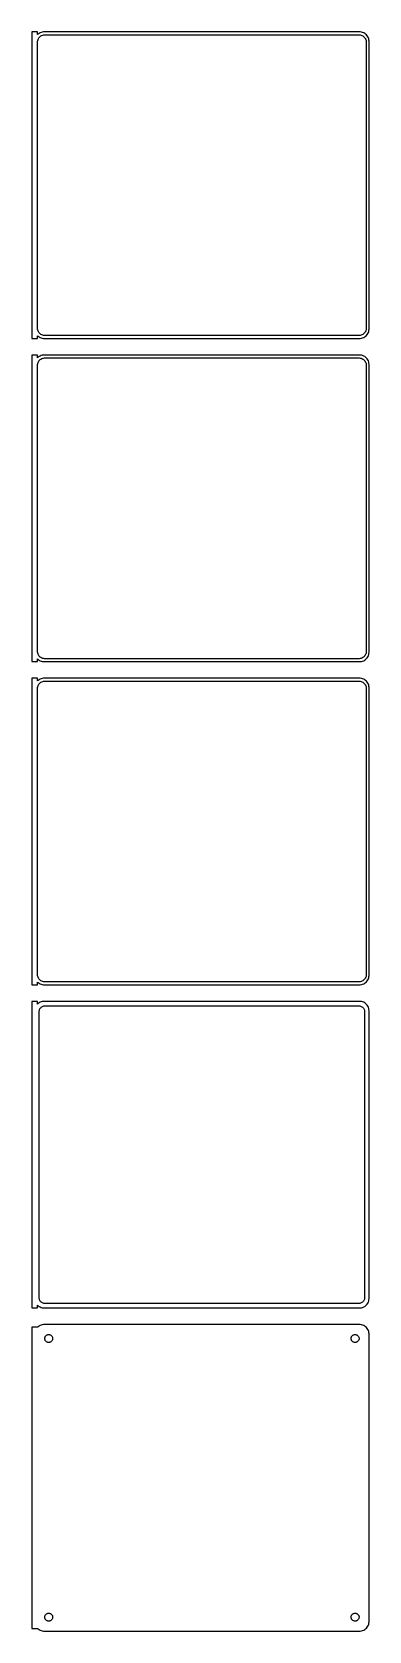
# Model space of a CAD drawing. Header units: metres. Extents: x -92 to 90, y 788 to 1648.
import ezdxf

# ---------------------------------------------------------------- set-up
doc = ezdxf.new("R2010")
doc.units = ezdxf.units.M

msp = doc.modelspace()

# ---------------------------------------------------------------- linework, layer by layer
for p, q in [((-88.5, 1648.49), (-91.5, 1648.49)), ((-91.5, 1648.49), (-91.5, 1483.51)), ((-88.5, 1647.06), (-88.5, 1648.49)), ((-88.1871, 1647.35), (-88.5, 1647.06)), ((-88.2191, 1644.47), (-88.0052, 1644.93)), ((-87.6791, 1647.72), (-88.1871, 1647.35)), ((-88.0052, 1644.93), (-87.7361, 1645.35)), ((-87.7361, 1645.35), (-87.4159, 1645.74)), ((-87.1289, 1648.02), (-87.6791, 1647.72)), ((-87.4159, 1645.74), (-87.0497, 1646.08)), ((-86.5451, 1648.26), (-87.1289, 1648.02)), ((-87.0497, 1646.08), (-86.6433, 1646.38)), ((-86.6433, 1646.38), (-86.2031, 1646.62)), ((-85.9369, 1648.41), (-86.5451, 1648.26)), ((-86.2031, 1646.62), (-85.7361, 1646.8)), ((-85.3139, 1648.49), (-85.9369, 1648.41)), ((-85.7361, 1646.8), (-85.2495, 1646.93)), ((85.3139, 1648.49), (-85.3139, 1648.49)), ((-85.2495, 1646.93), (-84.7512, 1646.99)), ((-84.7512, 1646.99), (84.7512, 1646.99)), ((84.7512, 1646.99), (85.2495, 1646.93)), ((85.2495, 1646.93), (85.7361, 1646.8)), ((85.9369, 1648.41), (85.3139, 1648.49)), ((85.7361, 1646.8), (86.2031, 1646.62)), ((86.5451, 1648.26), (85.9369, 1648.41)), ((86.2031, 1646.62), (86.6433, 1646.38)), ((87.1289, 1648.02), (86.5451, 1648.26)), ((86.6433, 1646.38), (87.0497, 1646.08)), ((87.0497, 1646.08), (87.4159, 1645.74)), ((87.6791, 1647.72), (87.1289, 1648.02)), ((87.4159, 1645.74), (87.7361, 1645.35)), ((88.1871, 1647.35), (87.6791, 1647.72)), ((87.7361, 1645.35), (88.0052, 1644.93)), ((88.0052, 1644.93), (88.2191, 1644.47)), ((88.6448, 1646.92), (88.1871, 1647.35)), ((89.0451, 1646.44), (88.6448, 1646.92)), ((89.3815, 1645.91), (89.0451, 1646.44)), ((89.6489, 1645.34), (89.3815, 1645.91)), ((89.8429, 1644.74), (89.6489, 1645.34)), ((89.9606, 1644.13), (89.8429, 1644.74)), ((-88.5, 1643), (-88.4685, 1643.5)), ((-88.5, 1489), (-88.5, 1643)), ((-88.4685, 1643.5), (-88.3743, 1643.99)), ((-88.3743, 1643.99), (-88.2191, 1644.47)), ((88.2191, 1644.47), (88.3743, 1643.99)), ((88.3743, 1643.99), (88.4685, 1643.5)), ((88.4685, 1643.5), (88.5, 1643)), ((88.5, 1643), (88.5, 1489)), ((90, 1643.5), (89.9606, 1644.13)), ((90, 1488.5), (90, 1643.5)), ((-91.5, 1483.51), (-88.5, 1483.51)), ((-88.4685, 1488.5), (-88.5, 1489)), ((-88.5, 1484.94), (-88.1871, 1484.65)), ((-88.5, 1483.51), (-88.5, 1484.94)), ((-88.3743, 1488.01), (-88.4685, 1488.5)), ((-88.2191, 1487.53), (-88.3743, 1488.01)), ((-88.0052, 1487.07), (-88.2191, 1487.53)), ((-88.1871, 1484.65), (-87.6791, 1484.28)), ((-87.7361, 1486.65), (-88.0052, 1487.07)), ((-87.4159, 1486.26), (-87.7361, 1486.65)), ((-87.6791, 1484.28), (-87.1289, 1483.98)), ((-87.0497, 1485.92), (-87.4159, 1486.26)), ((-87.1289, 1483.98), (-86.5451, 1483.74)), ((-86.6433, 1485.62), (-87.0497, 1485.92)), ((-86.2031, 1485.38), (-86.6433, 1485.62)), ((-86.5451, 1483.74), (-85.9369, 1483.59)), ((-85.7361, 1485.2), (-86.2031, 1485.38)), ((-85.9369, 1483.59), (-85.3139, 1483.51)), ((-85.2495, 1485.07), (-85.7361, 1485.2)), ((-85.3139, 1483.51), (85.3139, 1483.51)), ((-84.7512, 1485.01), (-85.2495, 1485.07)), ((84.7512, 1485.01), (-84.7512, 1485.01)), ((85.2495, 1485.07), (84.7512, 1485.01)), ((85.7361, 1485.2), (85.2495, 1485.07)), ((85.3139, 1483.51), (85.9369, 1483.59)), ((86.2031, 1485.38), (85.7361, 1485.2)), ((85.9369, 1483.59), (86.5451, 1483.74)), ((86.6433, 1485.62), (86.2031, 1485.38)), ((86.5451, 1483.74), (87.1289, 1483.98)), ((87.0497, 1485.92), (86.6433, 1485.62)), ((87.4159, 1486.26), (87.0497, 1485.92)), ((87.1289, 1483.98), (87.6791, 1484.28)), ((87.7361, 1486.65), (87.4159, 1486.26)), ((87.6791, 1484.28), (88.1871, 1484.65)), ((88.0052, 1487.07), (87.7361, 1486.65)), ((88.2191, 1487.53), (88.0052, 1487.07)), ((88.1871, 1484.65), (88.6448, 1485.08)), ((88.3743, 1488.01), (88.2191, 1487.53)), ((88.4685, 1488.5), (88.3743, 1488.01)), ((88.5, 1489), (88.4685, 1488.5)), ((88.6448, 1485.08), (89.0451, 1485.56)), ((89.0451, 1485.56), (89.3815, 1486.09)), ((89.3815, 1486.09), (89.6489, 1486.66)), ((89.6489, 1486.66), (89.8429, 1487.26)), ((89.8429, 1487.26), (89.9606, 1487.87)), ((89.9606, 1487.87), (90, 1488.5)), ((-88.5, 1474.49), (-91.5, 1474.49)), ((-91.5, 1474.49), (-91.5, 1309.51)), ((-88.5, 1473.06), (-88.5, 1474.49)), ((-88.1871, 1473.35), (-88.5, 1473.06)), ((-87.6791, 1473.72), (-88.1871, 1473.35)), ((-87.1289, 1474.02), (-87.6791, 1473.72)), ((-86.5451, 1474.26), (-87.1289, 1474.02)), ((-87.0497, 1472.08), (-86.6433, 1472.38)), ((-86.6433, 1472.38), (-86.2031, 1472.62)), ((-85.9369, 1474.41), (-86.5451, 1474.26)), ((-86.2031, 1472.62), (-85.7361, 1472.8)), ((-85.3139, 1474.49), (-85.9369, 1474.41)), ((-85.7361, 1472.8), (-85.2495, 1472.93)), ((85.3139, 1474.49), (-85.3139, 1474.49)), ((-85.2495, 1472.93), (-84.7512, 1472.99)), ((-84.7512, 1472.99), (84.7512, 1472.99)), ((84.7512, 1472.99), (85.2495, 1472.93)), ((85.2495, 1472.93), (85.7361, 1472.8)), ((85.9369, 1474.41), (85.3139, 1474.49)), ((85.7361, 1472.8), (86.2031, 1472.62)), ((86.5451, 1474.26), (85.9369, 1474.41)), ((86.2031, 1472.62), (86.6433, 1472.38)), ((87.1289, 1474.02), (86.5451, 1474.26)), ((86.6433, 1472.38), (87.0497, 1472.08)), ((87.6791, 1473.72), (87.1289, 1474.02)), ((88.1871, 1473.35), (87.6791, 1473.72)), ((88.6448, 1472.92), (88.1871, 1473.35)), ((89.0451, 1472.44), (88.6448, 1472.92)), ((89.3815, 1471.91), (89.0451, 1472.44)), ((-88.5, 1469), (-88.4685, 1469.5)), ((-88.5, 1315), (-88.5, 1469)), ((-88.4685, 1469.5), (-88.3743, 1469.99)), ((-88.3743, 1469.99), (-88.2191, 1470.47)), ((-88.2191, 1470.47), (-88.0052, 1470.93)), ((-88.0052, 1470.93), (-87.7361, 1471.35)), ((-87.7361, 1471.35), (-87.4159, 1471.74)), ((-87.4159, 1471.74), (-87.0497, 1472.08)), ((87.0497, 1472.08), (87.4159, 1471.74)), ((87.4159, 1471.74), (87.7361, 1471.35)), ((87.7361, 1471.35), (88.0052, 1470.93)), ((88.0052, 1470.93), (88.2191, 1470.47)), ((88.2191, 1470.47), (88.3743, 1469.99)), ((88.3743, 1469.99), (88.4685, 1469.5)), ((88.4685, 1469.5), (88.5, 1469)), ((88.5, 1469), (88.5, 1315)), ((89.6489, 1471.34), (89.3815, 1471.91)), ((89.8429, 1470.74), (89.6489, 1471.34)), ((89.9606, 1470.13), (89.8429, 1470.74)), ((90, 1469.5), (89.9606, 1470.13)), ((90, 1314.5), (90, 1469.5)), ((-91.5, 1309.51), (-88.5, 1309.51)), ((-88.4685, 1314.5), (-88.5, 1315)), ((-88.5, 1310.94), (-88.1871, 1310.65)), ((-88.5, 1309.51), (-88.5, 1310.94)), ((-88.3743, 1314.01), (-88.4685, 1314.5)), ((-88.2191, 1313.53), (-88.3743, 1314.01)), ((-88.0052, 1313.07), (-88.2191, 1313.53)), ((-88.1871, 1310.65), (-87.6791, 1310.28)), ((-87.7361, 1312.65), (-88.0052, 1313.07)), ((-87.4159, 1312.26), (-87.7361, 1312.65)), ((-87.6791, 1310.28), (-87.1289, 1309.98)), ((-87.0497, 1311.92), (-87.4159, 1312.26)), ((-87.1289, 1309.98), (-86.5451, 1309.74)), ((-86.6433, 1311.62), (-87.0497, 1311.92)), ((-86.2031, 1311.38), (-86.6433, 1311.62)), ((-86.5451, 1309.74), (-85.9369, 1309.59)), ((-85.7361, 1311.2), (-86.2031, 1311.38)), ((-85.9369, 1309.59), (-85.3139, 1309.51)), ((-85.2495, 1311.07), (-85.7361, 1311.2)), ((-85.3139, 1309.51), (85.3139, 1309.51)), ((-84.7512, 1311.01), (-85.2495, 1311.07)), ((84.7512, 1311.01), (-84.7512, 1311.01)), ((85.2495, 1311.07), (84.7512, 1311.01)), ((85.7361, 1311.2), (85.2495, 1311.07)), ((85.3139, 1309.51), (85.9369, 1309.59)), ((86.2031, 1311.38), (85.7361, 1311.2)), ((85.9369, 1309.59), (86.5451, 1309.74)), ((86.6433, 1311.62), (86.2031, 1311.38)), ((86.5451, 1309.74), (87.1289, 1309.98)), ((87.0497, 1311.92), (86.6433, 1311.62)), ((87.4159, 1312.26), (87.0497, 1311.92)), ((87.1289, 1309.98), (87.6791, 1310.28)), ((87.7361, 1312.65), (87.4159, 1312.26)), ((87.6791, 1310.28), (88.1871, 1310.65)), ((88.0052, 1313.07), (87.7361, 1312.65)), ((88.2191, 1313.53), (88.0052, 1313.07)), ((88.1871, 1310.65), (88.6448, 1311.08)), ((88.3743, 1314.01), (88.2191, 1313.53)), ((88.4685, 1314.5), (88.3743, 1314.01)), ((88.5, 1315), (88.4685, 1314.5)), ((88.6448, 1311.08), (89.0451, 1311.56)), ((89.0451, 1311.56), (89.3815, 1312.09)), ((89.3815, 1312.09), (89.6489, 1312.66)), ((89.6489, 1312.66), (89.8429, 1313.26)), ((89.8429, 1313.26), (89.9606, 1313.87)), ((89.9606, 1313.87), (90, 1314.5)), ((-88.5, 1300.49), (-91.5, 1300.49)), ((-91.5, 1300.49), (-91.5, 1135.51)), ((-88.5, 1299.06), (-88.5, 1300.49)), ((-86.5451, 1300.26), (-87.1289, 1300.02)), ((-85.9369, 1300.41), (-86.5451, 1300.26)), ((-85.3139, 1300.49), (-85.9369, 1300.41)), ((85.3139, 1300.49), (-85.3139, 1300.49)), ((85.9369, 1300.41), (85.3139, 1300.49)), ((86.5451, 1300.26), (85.9369, 1300.41)), ((87.1289, 1300.02), (86.5451, 1300.26)), ((-88.1871, 1299.35), (-88.5, 1299.06)), ((-88.5, 1295), (-88.4685, 1295.5)), ((-88.5, 1141), (-88.5, 1295)), ((-88.4685, 1295.5), (-88.3743, 1295.99)), ((-88.3743, 1295.99), (-88.2191, 1296.47)), ((-88.2191, 1296.47), (-88.0052, 1296.93)), ((-87.6791, 1299.72), (-88.1871, 1299.35)), ((-88.0052, 1296.93), (-87.7361, 1297.35)), ((-87.7361, 1297.35), (-87.4159, 1297.74)), ((-87.1289, 1300.02), (-87.6791, 1299.72)), ((-87.4159, 1297.74), (-87.0497, 1298.08)), ((-87.0497, 1298.08), (-86.6433, 1298.38)), ((-86.6433, 1298.38), (-86.2031, 1298.62)), ((-86.2031, 1298.62), (-85.7361, 1298.8)), ((-85.7361, 1298.8), (-85.2495, 1298.93)), ((-85.2495, 1298.93), (-84.7512, 1298.99)), ((-84.7512, 1298.99), (84.7512, 1298.99)), ((84.7512, 1298.99), (85.2495, 1298.93)), ((85.2495, 1298.93), (85.7361, 1298.8)), ((85.7361, 1298.8), (86.2031, 1298.62)), ((86.2031, 1298.62), (86.6433, 1298.38)), ((86.6433, 1298.38), (87.0497, 1298.08)), ((87.0497, 1298.08), (87.4159, 1297.74)), ((87.6791, 1299.72), (87.1289, 1300.02)), ((87.4159, 1297.74), (87.7361, 1297.35)), ((88.1871, 1299.35), (87.6791, 1299.72)), ((87.7361, 1297.35), (88.0052, 1296.93)), ((88.0052, 1296.93), (88.2191, 1296.47)), ((88.6448, 1298.92), (88.1871, 1299.35)), ((88.2191, 1296.47), (88.3743, 1295.99)), ((88.3743, 1295.99), (88.4685, 1295.5)), ((88.4685, 1295.5), (88.5, 1295)), ((88.5, 1295), (88.5, 1141)), ((89.0451, 1298.44), (88.6448, 1298.92)), ((89.3815, 1297.91), (89.0451, 1298.44)), ((89.6489, 1297.34), (89.3815, 1297.91)), ((89.8429, 1296.74), (89.6489, 1297.34)), ((89.9606, 1296.13), (89.8429, 1296.74)), ((90, 1295.5), (89.9606, 1296.13)), ((90, 1140.5), (90, 1295.5)), ((-88.4685, 1140.5), (-88.5, 1141)), ((-88.5, 1136.94), (-88.1871, 1136.65)), ((-88.5, 1135.51), (-88.5, 1136.94)), ((-88.3743, 1140.01), (-88.4685, 1140.5)), ((-88.2191, 1139.53), (-88.3743, 1140.01)), ((-88.0052, 1139.07), (-88.2191, 1139.53)), ((-88.1871, 1136.65), (-87.6791, 1136.28)), ((-87.7361, 1138.65), (-88.0052, 1139.07)), ((-87.4159, 1138.26), (-87.7361, 1138.65)), ((-87.0497, 1137.92), (-87.4159, 1138.26)), ((-86.6433, 1137.62), (-87.0497, 1137.92)), ((-86.2031, 1137.38), (-86.6433, 1137.62)), ((-85.7361, 1137.2), (-86.2031, 1137.38)), ((-85.2495, 1137.07), (-85.7361, 1137.2)), ((-84.7512, 1137.01), (-85.2495, 1137.07)), ((84.7512, 1137.01), (-84.7512, 1137.01)), ((85.2495, 1137.07), (84.7512, 1137.01)), ((85.7361, 1137.2), (85.2495, 1137.07)), ((86.2031, 1137.38), (85.7361, 1137.2)), ((86.6433, 1137.62), (86.2031, 1137.38)), ((87.0497, 1137.92), (86.6433, 1137.62)), ((87.4159, 1138.26), (87.0497, 1137.92)), ((87.7361, 1138.65), (87.4159, 1138.26)), ((87.6791, 1136.28), (88.1871, 1136.65)), ((88.0052, 1139.07), (87.7361, 1138.65)), ((88.2191, 1139.53), (88.0052, 1139.07)), ((88.1871, 1136.65), (88.6448, 1137.08)), ((88.3743, 1140.01), (88.2191, 1139.53)), ((88.4685, 1140.5), (88.3743, 1140.01)), ((88.5, 1141), (88.4685, 1140.5)), ((88.6448, 1137.08), (89.0451, 1137.56)), ((89.0451, 1137.56), (89.3815, 1138.09)), ((89.3815, 1138.09), (89.6489, 1138.66)), ((89.6489, 1138.66), (89.8429, 1139.26)), ((89.8429, 1139.26), (89.9606, 1139.87)), ((89.9606, 1139.87), (90, 1140.5)), ((-91.5, 1135.51), (-88.5, 1135.51)), ((-87.6791, 1136.28), (-87.1289, 1135.98)), ((-87.1289, 1135.98), (-86.5451, 1135.74)), ((-86.5451, 1135.74), (-85.9369, 1135.59)), ((-85.9369, 1135.59), (-85.3139, 1135.51)), ((-85.3139, 1135.51), (85.3139, 1135.51)), ((85.3139, 1135.51), (85.9369, 1135.59)), ((85.9369, 1135.59), (86.5451, 1135.74)), ((86.5451, 1135.74), (87.1289, 1135.98)), ((87.1289, 1135.98), (87.6791, 1136.28)), ((-88.5, 1126.48), (-91.5, 1126.48)), ((-91.5, 1126.48), (-91.5, 961.521)), ((-88.5, 1125.06), (-88.5, 1126.48)), ((-88.1871, 1125.35), (-88.5, 1125.06)), ((-87.6791, 1125.72), (-88.1871, 1125.35)), ((-87.1289, 1126.02), (-87.6791, 1125.72)), ((-87.6129, 1121), (-87.5884, 1121.39)), ((-87.6129, 967), (-87.6129, 1121)), ((-87.5884, 1121.39), (-87.5151, 1121.77)), ((-87.5151, 1121.77), (-87.3943, 1122.15)), ((-87.3943, 1122.15), (-87.2279, 1122.5)), ((-87.2279, 1122.5), (-87.0184, 1122.83)), ((-86.5451, 1126.26), (-87.1289, 1126.02)), ((-87.0184, 1122.83), (-86.7692, 1123.13)), ((-86.7692, 1123.13), (-86.4843, 1123.4)), ((-85.9369, 1126.41), (-86.5451, 1126.26)), ((-86.4843, 1123.4), (-86.168, 1123.63)), ((-86.168, 1123.63), (-85.8254, 1123.82)), ((-85.3139, 1126.49), (-85.9369, 1126.41)), ((-85.8254, 1123.82), (-85.4619, 1123.96)), ((-85.4619, 1123.96), (-85.0833, 1124.06)), ((85.3139, 1126.49), (-85.3139, 1126.49)), ((-85.0833, 1124.06), (-84.6955, 1124.11)), ((-84.6955, 1124.11), (84.6955, 1124.11)), ((84.6955, 1124.11), (85.0833, 1124.06)), ((85.0833, 1124.06), (85.4619, 1123.96)), ((85.9369, 1126.41), (85.3139, 1126.49)), ((85.4619, 1123.96), (85.8254, 1123.82)), ((85.8254, 1123.82), (86.168, 1123.63)), ((86.5451, 1126.26), (85.9369, 1126.41)), ((86.168, 1123.63), (86.4843, 1123.4)), ((86.4843, 1123.4), (86.7692, 1123.13)), ((87.1289, 1126.02), (86.5451, 1126.26)), ((86.7692, 1123.13), (87.0184, 1122.83)), ((87.0184, 1122.83), (87.2279, 1122.5)), ((87.6791, 1125.72), (87.1289, 1126.02)), ((87.2279, 1122.5), (87.3943, 1122.15)), ((87.3943, 1122.15), (87.5151, 1121.77)), ((87.5151, 1121.77), (87.5884, 1121.39)), ((87.5884, 1121.39), (87.6129, 1121)), ((87.6129, 1121), (87.6129, 967)), ((88.1871, 1125.35), (87.6791, 1125.72)), ((88.6448, 1124.92), (88.1871, 1125.35)), ((89.0451, 1124.44), (88.6448, 1124.92)), ((89.3815, 1123.91), (89.0451, 1124.44)), ((89.6489, 1123.34), (89.3815, 1123.91)), ((89.8429, 1122.74), (89.6489, 1123.34)), ((89.9606, 1122.13), (89.8429, 1122.74)), ((90, 1121.5), (89.9606, 1122.13)), ((90, 966.5), (90, 1121.5)), ((-87.5884, 966.61), (-87.6129, 967)), ((-87.5151, 966.226), (-87.5884, 966.61)), ((-87.3943, 965.854), (-87.5151, 966.226)), ((-87.2279, 965.5), (-87.3943, 965.854)), ((-87.0184, 965.17), (-87.2279, 965.5)), ((-86.7692, 964.869), (-87.0184, 965.17)), ((-86.4843, 964.601), (-86.7692, 964.869)), ((-86.168, 964.372), (-86.4843, 964.601)), ((-85.8254, 964.183), (-86.168, 964.372)), ((86.168, 964.372), (85.8254, 964.183)), ((86.4843, 964.601), (86.168, 964.372)), ((86.7692, 964.869), (86.4843, 964.601)), ((87.0184, 965.17), (86.7692, 964.869)), ((87.2279, 965.5), (87.0184, 965.17)), ((87.3943, 965.854), (87.2279, 965.5)), ((87.5151, 966.226), (87.3943, 965.854)), ((87.5884, 966.61), (87.5151, 966.226)), ((87.6129, 967), (87.5884, 966.61)), ((89.3815, 964.091), (89.6489, 964.659)), ((89.6489, 964.659), (89.8429, 965.257)), ((89.8429, 965.257), (89.9606, 965.873)), ((89.9606, 965.873), (90, 966.5)), ((-91.5, 961.521), (-88.5, 961.521)), ((-88.5, 961.521), (-88.5, 962.941)), ((-88.5, 962.941), (-88.1871, 962.647)), ((-88.1871, 962.647), (-87.6791, 962.278)), ((-87.6791, 962.278), (-87.1289, 961.976)), ((-87.1289, 961.976), (-86.5451, 961.745)), ((-86.5451, 961.745), (-85.9369, 961.589)), ((-85.9369, 961.589), (-85.3139, 961.51)), ((-85.4619, 964.039), (-85.8254, 964.183)), ((-85.0833, 963.942), (-85.4619, 964.039)), ((-85.3139, 961.51), (85.3139, 961.51)), ((-84.6955, 963.893), (-85.0833, 963.942)), ((84.6955, 963.893), (-84.6955, 963.893)), ((85.0833, 963.942), (84.6955, 963.893)), ((85.4619, 964.039), (85.0833, 963.942)), ((85.3139, 961.51), (85.9369, 961.589)), ((85.8254, 964.183), (85.4619, 964.039)), ((85.9369, 961.589), (86.5451, 961.745)), ((86.5451, 961.745), (87.1289, 961.976)), ((87.1289, 961.976), (87.6791, 962.278)), ((87.6791, 962.278), (88.1871, 962.647)), ((88.1871, 962.647), (88.6448, 963.077)), ((88.6448, 963.077), (89.0451, 963.561)), ((89.0451, 963.561), (89.3815, 964.091)), ((-88.5, 951.153), (-91.5, 951.153)), ((-91.5, 951.153), (-91.5, 788.847)), ((-88.1871, 951.353), (-88.5, 951.059)), ((-88.5, 951.059), (-88.5, 951.153)), ((-87.6791, 951.722), (-88.1871, 951.353)), ((-87.1289, 952.024), (-87.6791, 951.722)), ((-86.5451, 952.255), (-87.1289, 952.024)), ((-85.9369, 952.411), (-86.5451, 952.255)), ((-85.3139, 952.49), (-85.9369, 952.411)), ((85.3139, 952.49), (-85.3139, 952.49)), ((-83.1598, 947.031), (-82.9001, 947.097)), ((-82.9001, 947.097), (-82.6341, 947.131)), ((-82.6341, 947.131), (-82.3659, 947.131)), ((-82.3659, 947.131), (-82.0999, 947.097)), ((-82.0999, 947.097), (-81.8401, 947.031)), ((81.8401, 947.031), (82.0999, 947.097)), ((82.0999, 947.097), (82.3659, 947.131)), ((82.3659, 947.131), (82.6341, 947.131)), ((82.6341, 947.131), (82.9001, 947.097)), ((82.9001, 947.097), (83.1598, 947.031)), ((85.9369, 952.411), (85.3139, 952.49)), ((86.5451, 952.255), (85.9369, 952.411)), ((87.1289, 952.024), (86.5451, 952.255)), ((87.6791, 951.722), (87.1289, 952.024)), ((88.1871, 951.353), (87.6791, 951.722)), ((88.6448, 950.923), (88.1871, 951.353)), ((89.0451, 950.439), (88.6448, 950.923)), ((89.3815, 949.909), (89.0451, 950.439)), ((89.6489, 949.341), (89.3815, 949.909)), ((89.8429, 948.743), (89.6489, 949.341)), ((89.9606, 948.127), (89.8429, 948.743)), ((90, 947.5), (89.9606, 948.127)), ((90, 792.5), (90, 947.5)), ((-84.6353, 945), (-84.6185, 945.268)), ((-84.6185, 944.732), (-84.6353, 945)), ((-84.6185, 945.268), (-84.5682, 945.531)), ((-84.5682, 944.469), (-84.6185, 944.732)), ((-84.5682, 945.531), (-84.4853, 945.786)), ((-84.4853, 944.214), (-84.5682, 944.469)), ((-84.4853, 945.786), (-84.3712, 946.029)), ((-84.3712, 943.971), (-84.4853, 944.214)), ((-84.3712, 946.029), (-84.2275, 946.255)), ((-84.2275, 943.745), (-84.3712, 943.971)), ((-84.2275, 946.255), (-84.0566, 946.462)), ((-84.0566, 943.538), (-84.2275, 943.745)), ((-84.0566, 946.462), (-83.8611, 946.645)), ((-83.8611, 943.355), (-84.0566, 943.538)), ((-83.8611, 946.645), (-83.6441, 946.803)), ((-83.6441, 943.197), (-83.8611, 943.355)), ((-83.6441, 946.803), (-83.4092, 946.932)), ((-83.4092, 943.068), (-83.6441, 943.197)), ((-83.4092, 946.932), (-83.1598, 947.031)), ((-83.1598, 942.969), (-83.4092, 943.068)), ((-82.9001, 942.903), (-83.1598, 942.969)), ((-82.6341, 942.869), (-82.9001, 942.903)), ((-82.3659, 942.869), (-82.6341, 942.869)), ((-82.0999, 942.903), (-82.3659, 942.869)), ((-81.8401, 942.969), (-82.0999, 942.903)), ((-81.8401, 947.031), (-81.5908, 946.932)), ((-81.5908, 943.068), (-81.8401, 942.969)), ((-81.5908, 946.932), (-81.3559, 946.803)), ((-81.3559, 943.197), (-81.5908, 943.068)), ((-81.3559, 946.803), (-81.1389, 946.645)), ((-81.1389, 943.355), (-81.3559, 943.197)), ((-81.1389, 946.645), (-80.9434, 946.462)), ((-80.9434, 943.538), (-81.1389, 943.355)), ((-80.9434, 946.462), (-80.7725, 946.255)), ((-80.7725, 943.745), (-80.9434, 943.538)), ((-80.7725, 946.255), (-80.6288, 946.029)), ((-80.6288, 943.971), (-80.7725, 943.745)), ((-80.6288, 946.029), (-80.5146, 945.786)), ((-80.5146, 944.214), (-80.6288, 943.971)), ((-80.5146, 945.786), (-80.4318, 945.531)), ((-80.4318, 944.469), (-80.5146, 944.214)), ((-80.4318, 945.531), (-80.3815, 945.268)), ((-80.3815, 944.732), (-80.4318, 944.469)), ((-80.3815, 945.268), (-80.3647, 945)), ((-80.3647, 945), (-80.3815, 944.732)), ((80.3647, 945), (80.3815, 945.268)), ((80.3815, 944.732), (80.3647, 945)), ((80.3815, 945.268), (80.4318, 945.531)), ((80.4318, 944.469), (80.3815, 944.732)), ((80.4318, 945.531), (80.5146, 945.786)), ((80.5146, 944.214), (80.4318, 944.469)), ((80.5146, 945.786), (80.6288, 946.029)), ((80.6288, 943.971), (80.5146, 944.214)), ((80.6288, 946.029), (80.7725, 946.255)), ((80.7725, 943.745), (80.6288, 943.971)), ((80.7725, 946.255), (80.9434, 946.462)), ((80.9434, 943.538), (80.7725, 943.745)), ((80.9434, 946.462), (81.1389, 946.645)), ((81.1389, 943.355), (80.9434, 943.538)), ((81.1389, 946.645), (81.3559, 946.803)), ((81.3559, 943.197), (81.1389, 943.355)), ((81.3559, 946.803), (81.5908, 946.932)), ((81.5908, 943.068), (81.3559, 943.197)), ((81.5908, 946.932), (81.8401, 947.031)), ((81.8401, 942.969), (81.5908, 943.068)), ((82.0999, 942.903), (81.8401, 942.969)), ((82.3659, 942.869), (82.0999, 942.903)), ((82.6341, 942.869), (82.3659, 942.869)), ((82.9001, 942.903), (82.6341, 942.869)), ((83.1598, 942.969), (82.9001, 942.903)), ((83.1598, 947.031), (83.4092, 946.932)), ((83.4092, 943.068), (83.1598, 942.969)), ((83.4092, 946.932), (83.6441, 946.803)), ((83.6441, 943.197), (83.4092, 943.068)), ((83.6441, 946.803), (83.8611, 946.645)), ((83.8611, 943.355), (83.6441, 943.197)), ((83.8611, 946.645), (84.0566, 946.462)), ((84.0566, 943.538), (83.8611, 943.355)), ((84.0566, 946.462), (84.2275, 946.255)), ((84.2275, 943.745), (84.0566, 943.538)), ((84.2275, 946.255), (84.3712, 946.029)), ((84.3712, 943.971), (84.2275, 943.745)), ((84.3712, 946.029), (84.4853, 945.786)), ((84.4853, 944.214), (84.3712, 943.971)), ((84.4853, 945.786), (84.5682, 945.531)), ((84.5682, 944.469), (84.4853, 944.214)), ((84.5682, 945.531), (84.6185, 945.268)), ((84.6185, 944.732), (84.5682, 944.469)), ((84.6185, 945.268), (84.6353, 945)), ((84.6353, 945), (84.6185, 944.732)), ((-84.6353, 795), (-84.6185, 795.268)), ((-84.6185, 794.732), (-84.6353, 795)), ((-84.6185, 795.268), (-84.5682, 795.531)), ((-84.5682, 794.469), (-84.6185, 794.732)), ((-84.5682, 795.531), (-84.4853, 795.786)), ((-84.4853, 794.214), (-84.5682, 794.469)), ((-84.4853, 795.786), (-84.3712, 796.029)), ((-84.3712, 793.971), (-84.4853, 794.214)), ((-84.3712, 796.029), (-84.2275, 796.255)), ((-84.2275, 793.745), (-84.3712, 793.971)), ((-84.2275, 796.255), (-84.0566, 796.462)), ((-84.0566, 793.538), (-84.2275, 793.745)), ((-84.0566, 796.462), (-83.8611, 796.645)), ((-83.8611, 793.355), (-84.0566, 793.538)), ((-83.8611, 796.645), (-83.6441, 796.803)), ((-83.6441, 793.197), (-83.8611, 793.355)), ((-83.6441, 796.803), (-83.4092, 796.932)), ((-83.4092, 793.068), (-83.6441, 793.197)), ((-83.4092, 796.932), (-83.1598, 797.031)), ((-83.1598, 792.969), (-83.4092, 793.068)), ((-83.1598, 797.031), (-82.9001, 797.097)), ((-82.9001, 792.903), (-83.1598, 792.969)), ((-82.9001, 797.097), (-82.6341, 797.131)), ((-82.6341, 792.869), (-82.9001, 792.903)), ((-82.6341, 797.131), (-82.3659, 797.131)), ((-82.3659, 792.869), (-82.6341, 792.869)), ((-82.3659, 797.131), (-82.0999, 797.097)), ((-82.0999, 792.903), (-82.3659, 792.869)), ((-82.0999, 797.097), (-81.8401, 797.031)), ((-81.8401, 792.969), (-82.0999, 792.903)), ((-81.8401, 797.031), (-81.5908, 796.932)), ((-81.5908, 793.068), (-81.8401, 792.969)), ((-81.5908, 796.932), (-81.3559, 796.803)), ((-81.3559, 793.197), (-81.5908, 793.068)), ((-81.3559, 796.803), (-81.1389, 796.645)), ((-81.1389, 793.355), (-81.3559, 793.197)), ((-81.1389, 796.645), (-80.9434, 796.462)), ((-80.9434, 793.538), (-81.1389, 793.355)), ((-80.9434, 796.462), (-80.7725, 796.255)), ((-80.7725, 793.745), (-80.9434, 793.538)), ((-80.7725, 796.255), (-80.6288, 796.029)), ((-80.6288, 793.971), (-80.7725, 793.745)), ((-80.6288, 796.029), (-80.5146, 795.786)), ((-80.5146, 794.214), (-80.6288, 793.971)), ((-80.5146, 795.786), (-80.4318, 795.531)), ((-80.4318, 794.469), (-80.5146, 794.214)), ((-80.4318, 795.531), (-80.3815, 795.268)), ((-80.3815, 794.732), (-80.4318, 794.469)), ((-80.3815, 795.268), (-80.3647, 795)), ((-80.3647, 795), (-80.3815, 794.732)), ((80.3647, 795), (80.3815, 795.268)), ((80.3815, 794.732), (80.3647, 795)), ((80.3815, 795.268), (80.4318, 795.531)), ((80.4318, 794.469), (80.3815, 794.732)), ((80.4318, 795.531), (80.5146, 795.786)), ((80.5146, 794.214), (80.4318, 794.469)), ((80.5146, 795.786), (80.6288, 796.029)), ((80.6288, 793.971), (80.5146, 794.214)), ((80.6288, 796.029), (80.7725, 796.255)), ((80.7725, 793.745), (80.6288, 793.971)), ((80.7725, 796.255), (80.9434, 796.462)), ((80.9434, 793.538), (80.7725, 793.745)), ((80.9434, 796.462), (81.1389, 796.645)), ((81.1389, 793.355), (80.9434, 793.538)), ((81.1389, 796.645), (81.3559, 796.803)), ((81.3559, 793.197), (81.1389, 793.355)), ((81.3559, 796.803), (81.5908, 796.932)), ((81.5908, 793.068), (81.3559, 793.197)), ((81.5908, 796.932), (81.8401, 797.031)), ((81.8401, 792.969), (81.5908, 793.068)), ((81.8401, 797.031), (82.0999, 797.097)), ((82.0999, 792.903), (81.8401, 792.969)), ((82.0999, 797.097), (82.3659, 797.131)), ((82.3659, 792.869), (82.0999, 792.903)), ((82.3659, 797.131), (82.6341, 797.131)), ((82.6341, 792.869), (82.3659, 792.869)), ((82.6341, 797.131), (82.9001, 797.097)), ((82.9001, 792.903), (82.6341, 792.869)), ((82.9001, 797.097), (83.1598, 797.031)), ((83.1598, 792.969), (82.9001, 792.903)), ((83.1598, 797.031), (83.4092, 796.932)), ((83.4092, 793.068), (83.1598, 792.969)), ((83.4092, 796.932), (83.6441, 796.803)), ((83.6441, 793.197), (83.4092, 793.068)), ((83.6441, 796.803), (83.8611, 796.645)), ((83.8611, 793.355), (83.6441, 793.197)), ((83.8611, 796.645), (84.0566, 796.462)), ((84.0566, 793.538), (83.8611, 793.355)), ((84.0566, 796.462), (84.2275, 796.255)), ((84.2275, 793.745), (84.0566, 793.538)), ((84.2275, 796.255), (84.3712, 796.029)), ((84.3712, 793.971), (84.2275, 793.745)), ((84.3712, 796.029), (84.4853, 795.786)), ((84.4853, 794.214), (84.3712, 793.971)), ((84.4853, 795.786), (84.5682, 795.531)), ((84.5682, 794.469), (84.4853, 794.214)), ((84.5682, 795.531), (84.6185, 795.268)), ((84.6185, 794.732), (84.5682, 794.469)), ((84.6185, 795.268), (84.6353, 795)), ((84.6353, 795), (84.6185, 794.732)), ((89.9606, 791.873), (90, 792.5)), ((-91.5, 788.847), (-88.5, 788.847)), ((-88.5, 788.847), (-88.5, 788.941)), ((-88.5, 788.941), (-88.1871, 788.647)), ((-88.1871, 788.647), (-87.6791, 788.278)), ((-87.6791, 788.278), (-87.1289, 787.976)), ((-87.1289, 787.976), (-86.5451, 787.745)), ((-86.5451, 787.745), (-85.9369, 787.589)), ((-85.9369, 787.589), (-85.3139, 787.51)), ((-85.3139, 787.51), (85.3139, 787.51)), ((85.3139, 787.51), (85.9369, 787.589)), ((85.9369, 787.589), (86.5451, 787.745)), ((86.5451, 787.745), (87.1289, 787.976)), ((87.1289, 787.976), (87.6791, 788.278)), ((87.6791, 788.278), (88.1871, 788.647)), ((88.1871, 788.647), (88.6448, 789.077)), ((88.6448, 789.077), (89.0451, 789.561)), ((89.0451, 789.561), (89.3815, 790.091)), ((89.3815, 790.091), (89.6489, 790.659)), ((89.6489, 790.659), (89.8429, 791.257)), ((89.8429, 791.257), (89.9606, 791.873))]:
    msp.add_line(p, q)

doc.saveas('drawing.dxf')
